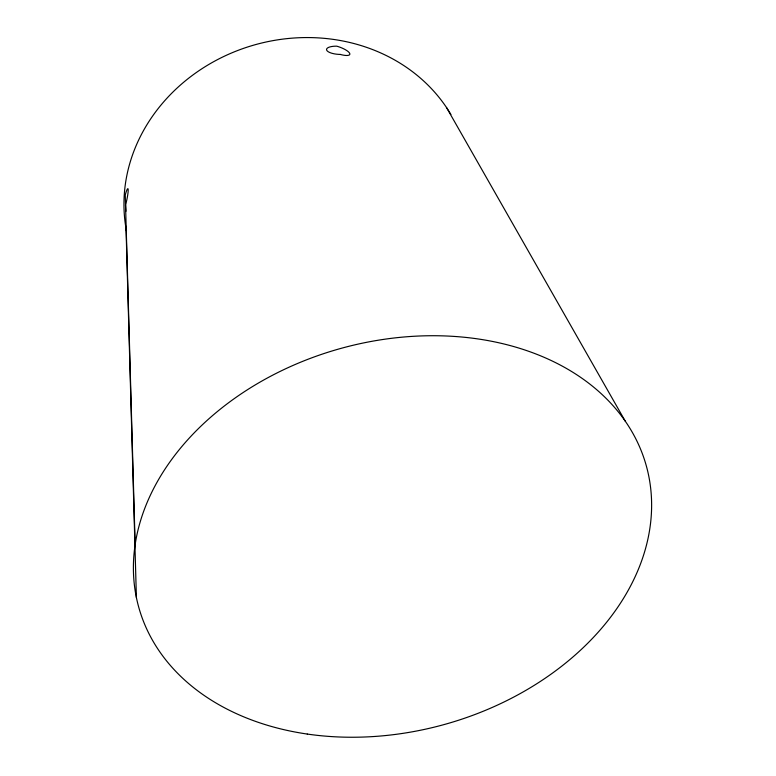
<?xml version="1.0" encoding="UTF-8"?>
<svg xmlns="http://www.w3.org/2000/svg" width="776" height="776" viewBox="0 0 776 776"><rect width="100%" height="100%" fill="white"/><g stroke="black" fill="none" stroke-linecap="round" stroke-linejoin="round"><path stroke-width="1.16" d="M446.452 107.437L625.233 421.125M125.547 205.068L125.693 211.518L125.256 194.921A11.63 1.358 -77.8 0 1 127.264 189.257A11.417 1.339 -77.8 0 1 127.487 196.376A11.63 1.358 -77.8 0 1 125.547 205.068L135.15 544.577M126.042 228.513L136.401 597.588M126.478 230.889A174.532 156.267 -15.6 0 1 241.831 48.966A174.532 156.267 -15.6 0 1 450.924 114.528M307.257 734.057A263.452 195.028 -15.6 0 0 647.038 468.549A263.452 195.028 -15.6 0 0 223.236 406.837A263.452 195.028 -15.6 0 0 307.257 734.057M340.305 54.436A12.106 3.434 20 0 0 347.755 55.435A11.892 3.376 20 0 0 345.165 49.577A12.106 3.434 20 0 0 336.745 46.172A12.076 4.113 4.2 0 0 328.917 47.258A11.853 4.035 4.2 0 0 331.342 53.108A12.067 4.103 4.2 0 0 340.305 54.436"/></g></svg>
